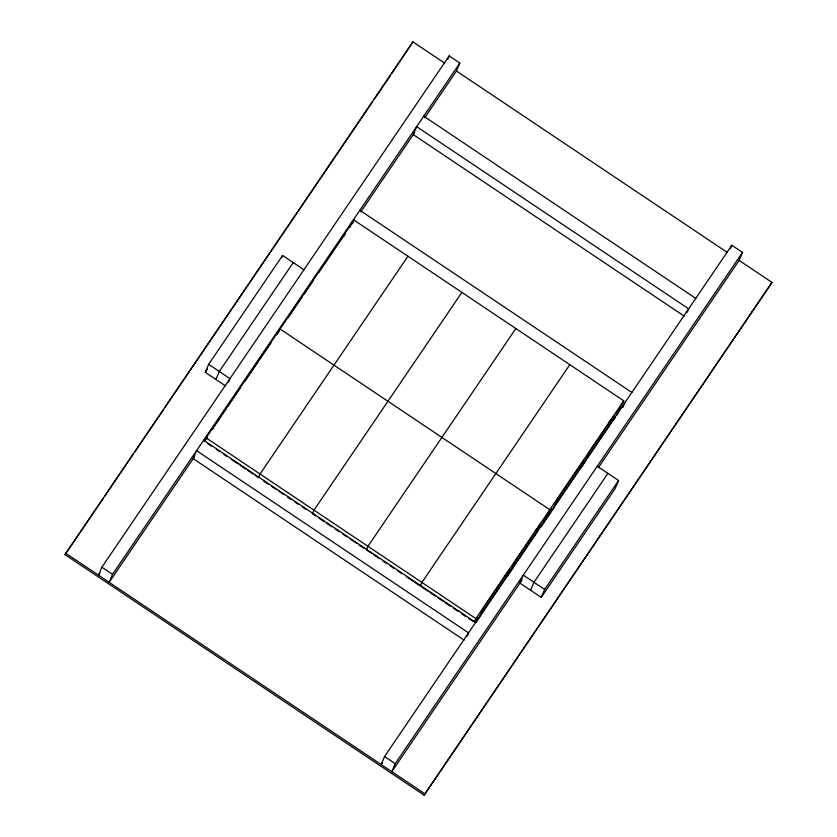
<?xml version="1.0" encoding="UTF-8"?>
<svg xmlns="http://www.w3.org/2000/svg" width="837" height="837" viewBox="0 0 837 837"><rect width="100%" height="100%" fill="white"/><g stroke="black" fill="none" stroke-linecap="round" stroke-linejoin="round"><path stroke-width="1.26" d="M382.624 762.371L381.159 764.526L384.549 756.543L731.841 245.251L742.513 252.397L739.123 260.38L772.007 282.404L424.097 795.15L64.993 554.596L412.903 41.85L444.729 63.173M424.694 117.787L456.458 71.03L459.837 63.047L449.176 55.901L101.884 567.193L98.494 575.176L99.959 573.021M459.837 63.047L112.545 574.339L109.155 582.322L194.592 456.542M225.519 385.878L205.253 372.308L208.633 364.325L282.592 255.452L303.925 269.744M215.915 379.454L219.304 371.471L293.253 262.598M228.522 382.038L229.966 378.617L208.633 364.325M281.619 257.733L282.592 255.452M616.879 415.121L620.615 408.257L617.068 413.488L618.679 409.68L623.764 400.829L353.988 220.11L206.08 437.866L204.542 441.497L207.377 437.312M212.755 429.454L213.749 427.121M278.878 331.703L280.029 328.993L549.815 509.702L548.277 513.332M412.903 41.85L391.726 73.562M344.101 236.086L345.085 233.753L318.761 272.517M349.845 227.538L352.754 220.706M352.45 223.741L353.988 220.11M447.722 59.322L449.176 55.901M742.513 252.397L395.21 763.689L391.831 771.672L522.121 579.853M467.109 636.277L468.563 632.866L196.559 450.662L193.169 458.634L464.096 640.117M623.764 400.829L475.855 618.585L474.317 622.205L477.864 616.984L476.253 620.792M506.385 577.237L509.848 569.076L483.524 607.84L480.061 616.001L506.385 577.237L504.219 575.783M424.097 795.15L772.007 282.404M537.448 531.505L540.911 523.345L514.588 562.108L511.125 570.269L537.448 531.505L535.282 530.051M545.504 519.861L546.655 517.14M530.585 590.242L533.975 582.259L607.924 473.386M611.408 422.633L614.871 414.472L588.537 453.235L585.073 461.386L611.408 422.633L609.242 421.178M544.636 589.405L523.303 575.113L519.923 583.096L541.257 597.377L544.636 589.405L618.595 480.532L597.262 466.24M622.822 407.473L624.758 402.911M687.198 312.253L688.652 308.843L416.648 126.638L413.269 134.611L684.185 316.093M618.595 480.532L615.205 488.505L541.257 597.377M730.387 248.673L731.841 245.251M64.993 554.596L103.171 498.381M104.635 496.215L133.271 454.062M134.736 451.896L163.372 409.743M164.847 407.577L372.632 101.675M374.097 99.509L390.251 75.728M205.253 372.308L207.45 369.075M214.481 426.043L226.178 408.822M227.643 406.667L240.073 388.358M244.802 381.39L257.974 362.013M259.428 359.858L271.136 342.636M287.698 318.248L302.324 296.706M303.789 294.561L313.3 280.562M277.078 334.706L278.491 332.613M360.831 211.803L414.681 132.518M407.943 256.258L260.035 474.014L258.497 477.634L255.254 475.468M461.898 292.395L313.99 510.151L312.452 513.782L315.685 515.948M515.854 328.543L367.945 546.299L366.407 549.919L371.806 553.539M569.809 364.681L421.9 582.437L420.362 586.067L406.332 576.672M476.284 622.09L480.679 615.624M507.044 576.819L512.903 568.197M540.723 527.226L545.117 520.76M545.85 519.683L554.638 506.751M580.993 467.946L585.387 461.469M613.218 420.509L615.415 417.276M598.277 467.737L739.123 260.38M456.458 71.03L727.374 252.502M423.752 116.186L695.756 298.39M359.847 210.254L631.851 392.459M206.08 437.866L475.855 618.585M203.663 440.21L475.657 622.414M207.775 443.662L212.096 446.55M216.406 449.448L219.65 451.614M223.96 454.501L227.204 456.678M231.514 459.565L237.99 463.897M240.146 465.351L245.544 468.961M247.7 470.404L253.098 474.024M263.885 481.254L268.206 484.142M271.439 486.307L275.76 489.206M278.993 491.371L283.314 494.259M287.635 497.157L290.868 499.323M295.189 502.21L298.422 504.387M302.743 507.274L305.976 509.44M318.928 518.113L324.317 521.733M326.482 523.177L331.87 526.787M335.114 528.963L339.424 531.851M342.668 534.016L346.978 536.915M350.222 539.08L356.698 543.412M358.853 544.866L364.252 548.476M373.961 554.983L379.36 558.593M382.593 560.769L386.914 563.657M390.147 565.822L394.468 568.721M397.701 570.886L402.022 573.774M421.44 586.789L427.916 591.121M430.072 592.575L435.47 596.185M437.625 597.628L443.024 601.248M445.179 602.692L450.578 606.302M453.811 608.478L458.132 611.366M461.365 613.531L465.686 616.43M468.919 618.595L473.24 621.483M101.884 567.193L112.545 574.339M384.549 756.543L395.21 763.689M65.6 553.142L424.715 793.696M544.72 518.553L543.108 522.361L550.212 511.909L551.824 508.101L544.72 518.553M557.484 498.957L554.021 507.117L580.344 468.354L583.807 460.204L557.484 498.957"/></g></svg>
